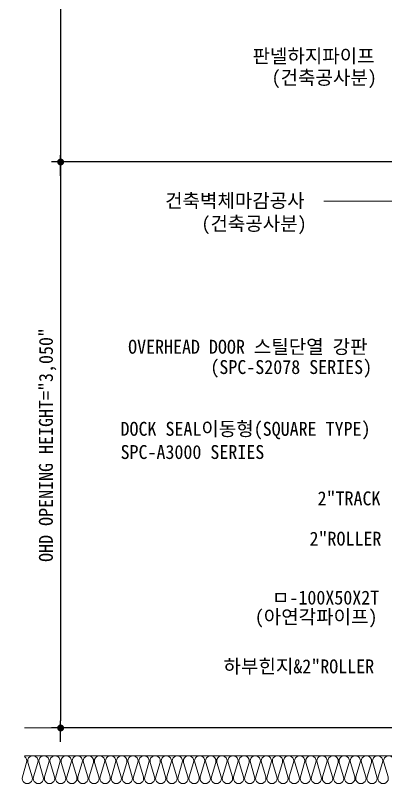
# Model space of a CAD drawing. Header units: millimetres. Extents: x 204328 to 274136, y -196910 to -178068.
# Drawn here: x 237425 to 239423, y -192304 to -188164 of the extents above; entities that cross this region are included whole.
import ezdxf

# ---------------------------------------------------------------- set-up
doc = ezdxf.new("R2010")
doc.units = ezdxf.units.MM
doc.layers.get('Defpoints').update_dxf_attribs({"color": 140})
for name, color, linetype, lineweight in [('A-DIMS', 7, 'Continuous', 25), ('A-MKXS-TEXT1', 3, 'Continuous', 25), ('A-XXXX-FIN2', 6, 'Continuous', 20), ('A-XXXX-INSL2', 8, 'Continuous', 18)]:
    doc.layers.add(name, color=color, linetype=linetype, lineweight=lineweight)
doc.styles.add('HY울릉도L', font='')
doc.styles.add('돋움체', font='')
doc.styles.get('HY울릉도L').set_extended_font_data('Dotum')
doc.styles.get('돋움체').set_extended_font_data('DotumChe')
doc.dimstyles.new('CDIM', dxfattribs={"dimtxt": 3, "dimasz": 1.5, "dimexe": 2, "dimexo": 1, "dimgap": 1, "dimtad": 1, "dimdec": 0, "dimrnd": 0.5, "dimzin": 0, "dimdsep": 32, "dimlunit": 6, "dimtxsty": 'HY울릉도L', "dimblk1": '_CIDOT', "dimblk2": '_CIDOT', "dimsah": 1, "dimcen": 5.5, "dimclrd": 2, "dimclre": 2, "dimclrt": 7, "dimadec": 0, "dimazin": 0, "dimtfac": 1, "dimtdec": 0, "dimtix": 1, "dimtmove": 2, "dimatfit": 1, "dimldrblk": '_CIDOT', "dimfxl": 1, "dimtolj": 1, "dimtzin": 0, "dimlwd": -1, "dimarcsym": 0})
doc.dimstyles.new('ISO-25', dxfattribs={"dimtxt": 2.5, "dimasz": 2.5, "dimexe": 1.25, "dimexo": 0.625, "dimtad": 1, "dimdsep": 46, "dimtxsty": 'Standard', "dimcen": 2.5, "dimadec": 0, "dimazin": 0, "dimtfac": 1, "dimtmove": 0, "dimatfit": 3, "dimfxl": 1, "dimarcsym": 0})

# ---------------------------------------------------------------- blocks, each defined once
blk = doc.blocks.new('_CIDOT')
at = {"color": 0, "linetype": 'ByBlock'}
blk.add_line((2, 0), (-1, 0), dxfattribs=at)
at = {"color": 0, "linetype": 'ByBlock', "const_width": 0.5}
blk.add_lwpolyline([(-0.25, 0, 1), (0.25, 0, 1)], format="xyb", close=True, dxfattribs=at)
blk = doc.blocks.new('*D61')
at = {"layer": 'A-DIMS', "lineweight": -2, "transparency": 16777216}
for p, q in [((240054.7, -188954.2), (237619.6, -188954.2)), ((240054.7, -192004.2), (237619.6, -192004.2))]:
    blk.add_line(p, q, dxfattribs=at)
at = {"layer": 'A-DIMS', "transparency": 16777216}
blk.add_line((237669.6, -188991.7), (237669.6, -191966.7), dxfattribs=at)
at = {"layer": 'Defpoints', "color": 0, "transparency": 16777216}
for p in [(240079.7, -188954.2, 0), (237669.6, -192004.2), (240079.7, -192004.2, 0)]:
    blk.add_point(p, dxfattribs=at)
at = {"layer": 'A-DIMS', "transparency": 16777216, "xscale": 37.5, "yscale": 37.5, "zscale": 37.5}
for p, rotation in [((237669.6, -188954.2), 90), ((237669.6, -192004.2), 270)]:
    blk.add_blockref('_CIDOT', p, dxfattribs=dict(at, rotation=rotation))
at = {"layer": 'A-DIMS', "color": 3, "transparency": 16777216, "insert": (237599.8, -190479.2), "char_height": 75, "attachment_point": 5, "rotation": 90, "style": '돋움체'}
blk.add_mtext('\\A1;OHD OPENING HEIGHT="3,050"', dxfattribs=at)
blk = doc.blocks.new('*D52')
at = {"layer": 'A-DIMS', "lineweight": -2, "transparency": 16777216}
for p, q in [((240054.7, -185704.2), (237619.6, -185704.2)), ((240054.7, -188954.2), (237619.6, -188954.2))]:
    blk.add_line(p, q, dxfattribs=at)
at = {"layer": 'A-DIMS', "transparency": 16777216}
blk.add_line((237669.6, -185741.7), (237669.6, -188916.7), dxfattribs=at)
at = {"layer": 'Defpoints', "color": 0, "transparency": 16777216}
for p in [(240079.7, -185704.2, 0), (237669.6, -188954.2), (240079.7, -188954.2, 0)]:
    blk.add_point(p, dxfattribs=at)
at = {"layer": 'A-DIMS', "transparency": 16777216, "xscale": 37.5, "yscale": 37.5, "zscale": 37.5}
for p, rotation in [((237669.6, -185704.2), 90), ((237669.6, -188954.2), 270)]:
    blk.add_blockref('_CIDOT', p, dxfattribs=dict(at, rotation=rotation))
at = {"layer": 'A-DIMS', "color": 3, "transparency": 16777216, "insert": (237599.8, -187329.2), "char_height": 75, "attachment_point": 5, "rotation": 90, "style": '돋움체'}
blk.add_mtext('\\A1;HEAD ROOM="3,250"', dxfattribs=at)

msp = doc.modelspace()

# ---------------------------------------------------------------- linework, layer by layer
at = {"layer": 'A-XXXX-FIN2'}
msp.add_line((239929.7, -192004.2, 0), (237475, -192004.2, 0), dxfattribs=at)
at = {"layer": 'A-XXXX-INSL2'}
msp.add_line((239929.7, -192154.2, 0), (237475, -192154.2, 0), dxfattribs=at)
at = {"layer": 'A-XXXX-INSL2', "elevation": 0}
msp.add_lwpolyline([(237475, -192158.8, -0.336744), (237486.2, -192190.6), (237463.2, -192267.9, 1.37259), (237516.2, -192267.9), (237493.2, -192190.6, -1.37259), (237546.2, -192190.6), (237523.2, -192267.9, 1.37259), (237576.2, -192267.9), (237553.2, -192190.6, -1.37259), (237606.2, -192190.6), (237583.2, -192267.9, 1.37259), (237636.2, -192267.9), (237613.2, -192190.6, -1.37259), (237666.2, -192190.6), (237643.2, -192267.9, 1.37259), (237696.2, -192267.9), (237673.2, -192190.6, -1.37259), (237726.2, -192190.6), (237703.2, -192267.9, 1.37259), (237756.2, -192267.9), (237733.2, -192190.6, -1.37259), (237786.2, -192190.6), (237763.2, -192267.9, 1.37259), (237816.2, -192267.9), (237793.2, -192190.6, -1.37259), (237846.2, -192190.6), (237823.2, -192267.9, 1.37259), (237876.2, -192267.9), (237853.2, -192190.6, -1.37259), (237906.2, -192190.6), (237883.2, -192267.9, 1.37259), (237936.2, -192267.9), (237913.2, -192190.6, -1.37259), (237966.2, -192190.6), (237943.2, -192267.9, 1.37259), (237996.2, -192267.9), (237973.2, -192190.6, -1.37259), (238026.2, -192190.6), (238003.2, -192267.9, 1.37259), (238056.2, -192267.9), (238033.2, -192190.6, -1.37259), (238086.2, -192190.6), (238063.2, -192267.9, 1.37259), (238116.2, -192267.9), (238093.2, -192190.6, -1.37259), (238146.2, -192190.6), (238123.2, -192267.9, 1.37259), (238176.2, -192267.9), (238153.2, -192190.6, -1.37259), (238206.2, -192190.6), (238183.2, -192267.9, 1.37259), (238236.2, -192267.9), (238213.2, -192190.6, -1.37259), (238266.2, -192190.6), (238243.2, -192267.9, 1.37259), (238296.2, -192267.9), (238273.2, -192190.6, -1.37259), (238326.2, -192190.6), (238303.2, -192267.9, 1.37259), (238356.2, -192267.9), (238333.2, -192190.6, -1.37259), (238386.2, -192190.6), (238363.2, -192267.9, 1.37259), (238416.2, -192267.9), (238393.2, -192190.6, -1.37259), (238446.2, -192190.6), (238423.2, -192267.9, 1.37259), (238476.2, -192267.9), (238453.2, -192190.6, -1.37259), (238506.2, -192190.6), (238483.2, -192267.9, 1.37259), (238536.2, -192267.9), (238513.2, -192190.6, -1.37259), (238566.2, -192190.6), (238543.2, -192267.9, 1.37259), (238596.2, -192267.9), (238573.2, -192190.6, -1.37259), (238626.2, -192190.6), (238603.2, -192267.9, 1.37259), (238656.2, -192267.9), (238633.2, -192190.6, -1.37259), (238686.2, -192190.6), (238663.2, -192267.9, 1.37259), (238716.2, -192267.9), (238693.2, -192190.6, -1.37259), (238746.2, -192190.6), (238723.2, -192267.9, 1.37259), (238776.2, -192267.9), (238753.2, -192190.6, -1.37259), (238806.2, -192190.6), (238783.2, -192267.9, 1.37259), (238836.2, -192267.9), (238813.2, -192190.6, -1.37259), (238866.2, -192190.6), (238843.2, -192267.9, 1.37259), (238896.2, -192267.9), (238873.2, -192190.6, -1.37259), (238926.2, -192190.6), (238903.2, -192267.9, 1.37259), (238956.2, -192267.9), (238933.2, -192190.6, -1.37259), (238986.2, -192190.6), (238963.2, -192267.9, 1.37259), (239016.2, -192267.9), (238993.2, -192190.6, -1.37259), (239046.2, -192190.6), (239023.2, -192267.9, 1.37259), (239076.2, -192267.9), (239053.2, -192190.6, -1.37259), (239106.2, -192190.6), (239083.2, -192267.9, 1.37259), (239136.2, -192267.9), (239113.2, -192190.6, -1.37259), (239166.2, -192190.6), (239143.2, -192267.9, 1.37259), (239196.2, -192267.9), (239173.2, -192190.6, -1.37259), (239226.2, -192190.6), (239203.2, -192267.9, 1.37259), (239256.2, -192267.9), (239233.2, -192190.6, -1.37259), (239286.2, -192190.6), (239263.2, -192267.9, 1.37259), (239316.2, -192267.9), (239293.2, -192190.6, -1.37259), (239346.2, -192190.6), (239323.2, -192267.9, 1.37259), (239376.2, -192267.9), (239353.2, -192190.6, -1.37259), (239406.2, -192190.6), (239383.2, -192267.9, 1.37259), (239436.2, -192267.9), (239413.2, -192190.6, -1.37259), (239466.2, -192190.6)], format="xyb", dxfattribs=at)

# ---------------------------------------------------------------- texts
at = {"layer": 'A-MKXS-TEXT1', "color": 0, "style": '돋움체'}
for s, p in [('판넬하지파이프', (238704.9, -188420.6, 0)), ('(건축공사분)', (238807.9, -188536.4, 0)), ('건축벽체마감공사', (238233.3, -189200.1, 0)), ('(건축공사분)', (238429.4, -189323.5, 0)), ('OVERHEAD DOOR 스틸단열 강판', (238033.7, -189987.4, 0)), ('(SPC-S2078 SERIES)', (238477.5, -190096.7, 0)), ('2"TRACK', (239056, -190804.4, 0)), ('2"ROLLER', (239012.5, -191021.7, 0)), ('ㅁ-100X50X2T', (238809.8, -191339.2, 0)), ('(아연각파이프)', (238717.3, -191443.1, 0)), ('하부힌지&2"ROLLER', (238548.5, -191709.8, 0))]:
    msp.add_text(s, height=75, dxfattribs=at).set_placement(p)
at = {"layer": 'A-MKXS-TEXT1', "color": 0, "insert": (237992.8, -190555.9, 0), "char_height": 75, "attachment_point": 7, "style": '돋움체'}
msp.add_mtext('DOCK SEAL이동형(SQUARE TYPE)\\PSPC-A3000 SERIES', dxfattribs=at)

# ---------------------------------------------------------------- dimensions: what is measured, and where the dimension line sits
at = {"layer": 'A-DIMS'}
for base, p1, p2, text, picture, middle in [((237669.6, -188954.2, 0), (240079.7, -185704.2, 0), (240079.7, -188954.2), 'HEAD ROOM="<>"', '*D52', (237599.8, -187329.2, 0)), ((237669.6, -192004.2), (240079.7, -188954.2, 0), (240079.7, -192004.2, 0), 'OHD OPENING HEIGHT="<>"', '*D61', (237599.8, -190479.2))]:
    dim = msp.add_linear_dim(base=base, p1=p1, p2=p2, angle=90, text=text, dimstyle='CDIM', override={"dimscale": 25, "dimtxsty": '돋움체', "dimclrd": 256, "dimclre": 256, "dimclrt": 3}, dxfattribs=at)
    dim.commit()
    dim.dimension.update_dxf_attribs({"geometry": picture, "text_midpoint": middle})

# ---------------------------------------------------------------- leaders
msp.add_leader([(240341.4, -188978.1), (240341.4, -189165.6), (239089.9, -189165.6)], dimstyle='ISO-25', override={"dimasz": 50, "dimtad": 0, "dimclrd": 1, "dimlwd": 9})

doc.saveas('drawing.dxf')
